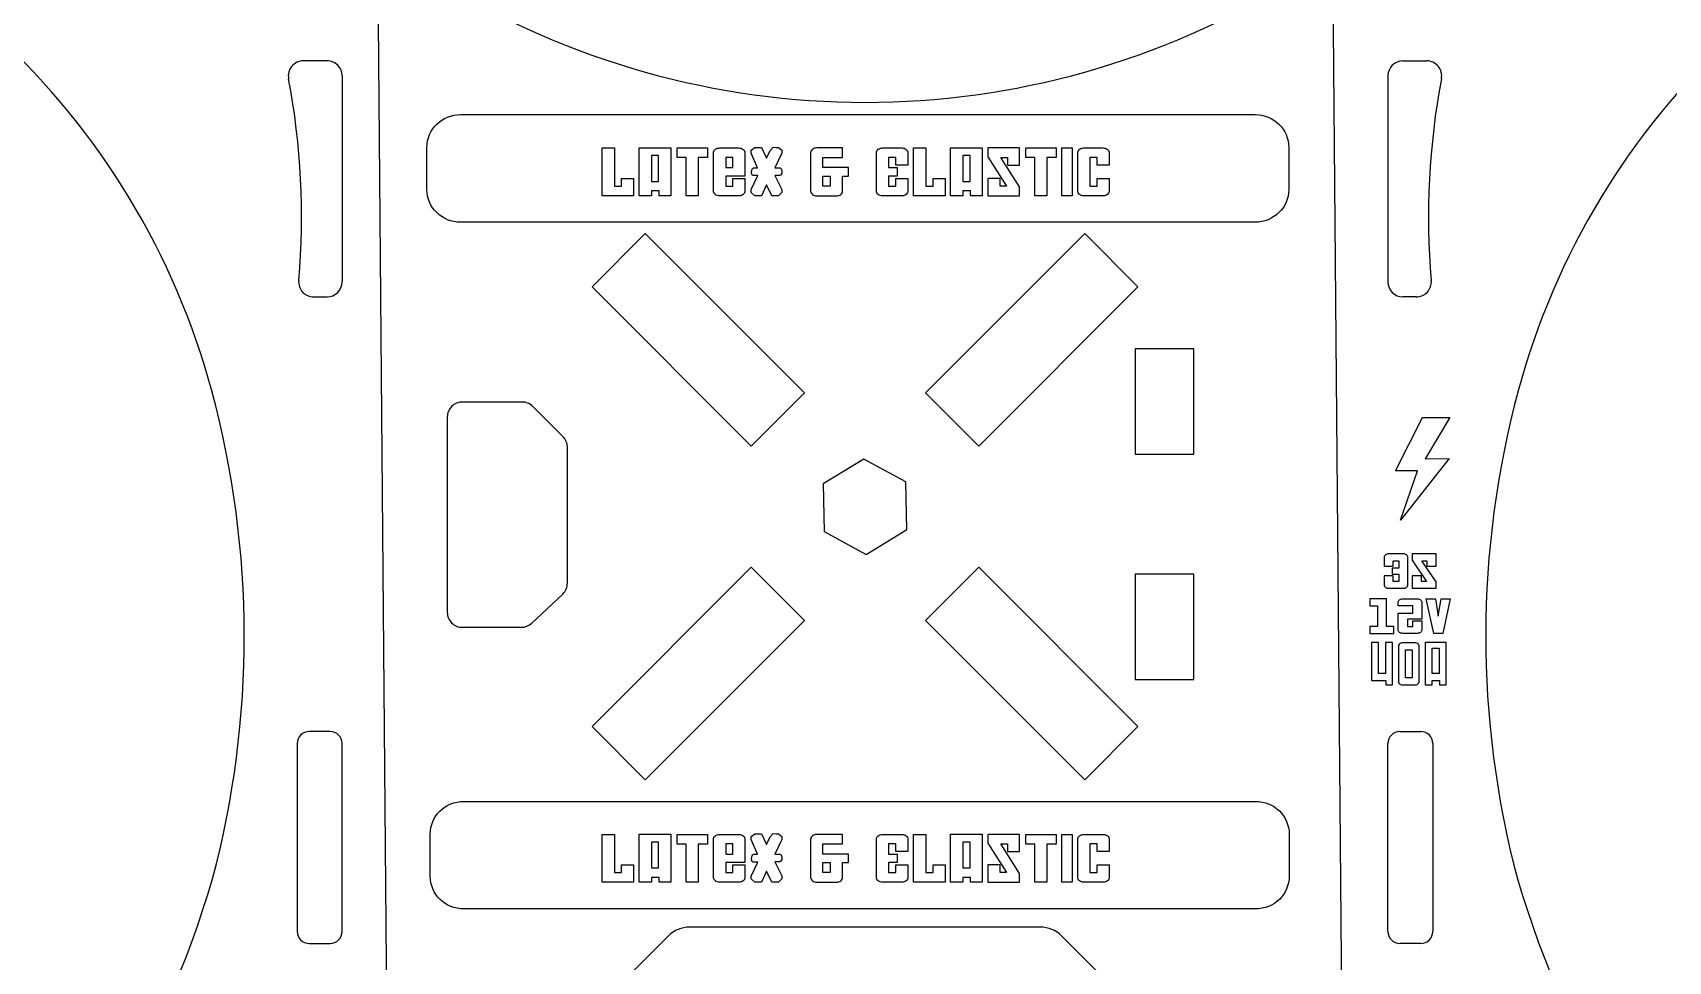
# Model space of a CAD drawing. Extents: x 699 to 13006, y 967 to 6587.
# Drawn here: x 3658.2 to 3966.7, y 4142 to 4317.1 of the extents above; entities that cross this region are included whole.
import ezdxf

# ---------------------------------------------------------------- set-up
doc = ezdxf.new("R2010")
doc.units = 0
doc.layers.add('Plantilla_LASERCUT_Illustrator_V2.0', color=7, linetype='CONTINUOUS')

msp = doc.modelspace()

# ---------------------------------------------------------------- linework, layer by layer
at = {"layer": 'Plantilla_LASERCUT_Illustrator_V2.0', "color": 3}
for points in [[(3725.36988, 4082.1804), (3723.251475, 4334.02281)], [(3903.382778, 4332.486915), (3905.498183, 4083.75855)], [(3738.88008, 4301.641305), (3888.752213, 4301.641305)], [(3732.51192, 4287.536303), (3732.511898, 4295.450483)], [(3787.737533, 4295.359958), (3791.39247, 4295.359958)], [(3794.113905, 4291.63719), (3794.879198, 4291.63719), (3793.718063, 4294.387763), (3793.718063, 4294.95732), (3794.3646, 4295.457428), (3795.63129, 4295.457428), (3796.607723, 4293.443115), (3797.293845, 4294.860068), (3797.821628, 4295.499105), (3798.38901, 4295.45748), (3798.864023, 4295.45748), (3799.49736, 4294.95738), (3799.49736, 4294.387815), (3798.138315, 4291.637243), (3799.193895, 4291.637243)], [(3810.930218, 4293.55419), (3810.930218, 4295.360115), (3806.061353, 4295.360115)], [(3818.482358, 4295.359958), (3822.137318, 4295.359958)], [(3856.443083, 4295.359958), (3860.098043, 4295.359958)], [(3895.120388, 4295.450483), (3895.12041, 4287.536303)], [(3786.589635, 4287.233378), (3786.589635, 4294.457085)], [(3792.527228, 4294.457003), (3792.527228, 4290.02553), (3792.527228, 4290.025688)], [(3804.913455, 4294.457243), (3804.913455, 4287.233535)], [(3810.93018, 4287.233535), (3810.93018, 4290.02577), (3812.06493, 4290.02577), (3812.06493, 4291.65111), (3807.22245, 4291.65111), (3807.22245, 4293.554273), (3810.93018, 4293.554273), (3810.930218, 4293.55419)], [(3817.33446, 4287.233378), (3817.33446, 4294.457085)], [(3823.272068, 4292.109458), (3821.00256, 4292.109458), (3821.00256, 4293.540308), (3819.630315, 4293.540308), (3819.630315, 4291.651028), (3821.266463, 4291.651028), (3821.266463, 4290.025688), (3819.630315, 4290.025688), (3819.630315, 4288.13643), (3821.00256, 4288.13643), (3821.00256, 4289.581163), (3823.272068, 4289.581163), (3823.272068, 4287.23346)], [(3823.272068, 4294.457003), (3823.272068, 4292.109293), (3823.272068, 4292.109458)], [(3855.295185, 4287.233378), (3855.295185, 4294.457085)], [(3861.232793, 4292.109458), (3858.963293, 4292.109458), (3858.963293, 4293.540308), (3857.59104, 4293.540308), (3857.59104, 4288.13643), (3858.963293, 4288.13643), (3858.963293, 4289.581163), (3861.232793, 4289.581163), (3861.232793, 4287.23346)], [(3861.232793, 4294.457003), (3861.232793, 4292.1093), (3861.232793, 4292.109458)], [(3792.527228, 4290.025688), (3788.885468, 4290.025688), (3788.885468, 4288.13643), (3790.257735, 4288.13643), (3790.257735, 4289.581163), (3792.527228, 4289.581163), (3792.527228, 4287.23346)], [(3798.138315, 4290.164618), (3799.49736, 4287.511298), (3799.49736, 4286.955615), (3798.864023, 4286.330505), (3797.584133, 4286.330505), (3796.607723, 4288.414253), (3795.63129, 4286.330505), (3794.3646, 4286.330505), (3793.718063, 4286.955615), (3793.718063, 4287.4974), (3794.918783, 4290.136845), (3793.968758, 4290.136845)], [(3793.770833, 4290.775853), (3793.770833, 4290.887048)], [(3799.035548, 4290.16473), (3798.138315, 4290.16473), (3798.138315, 4290.164618)], [(3791.39247, 4286.330505), (3787.737533, 4286.330505)], [(3806.061353, 4286.330663), (3809.755875, 4286.330663)], [(3822.137318, 4286.330505), (3818.482358, 4286.330505)], [(3860.098043, 4286.330505), (3856.443083, 4286.330505)], [(3888.75225, 4281.345495), (3738.880118, 4281.345495)], [(3913.090426, 4218.148215), (3913.090426, 4216.459313)], [(3916.728023, 4218.797768), (3913.959871, 4218.797768)], [(3917.587448, 4212.951668), (3917.587448, 4218.1482)], [(3913.090426, 4216.459313), (3914.829271, 4216.459313), (3914.829271, 4217.488628), (3915.868576, 4217.488628), (3915.868576, 4216.12953), (3914.619406, 4216.12953), (3914.619406, 4214.96031), (3915.868576, 4214.96031), (3915.868576, 4213.60122), (3914.829271, 4213.60122), (3914.829271, 4214.640525), (3913.090426, 4214.640525), (3913.090426, 4212.951653)], [(3913.959871, 4212.3021), (3916.728023, 4212.3021)], [(3918.523051, 4207.635195), (3918.523051, 4209.004283), (3915.744908, 4209.004283), (3915.744908, 4209.65385)], [(3916.614346, 4210.303403), (3919.382506, 4210.303403)], [(3920.241931, 4209.653835), (3920.241931, 4206.46596), (3917.483768, 4206.46596), (3917.483768, 4205.10687), (3918.523073, 4205.10687), (3918.523073, 4206.146175), (3920.241931, 4206.146175), (3920.241931, 4204.457303)], [(3915.744908, 4204.457288), (3915.744908, 4207.635165), (3918.523051, 4207.635195)], [(3919.382506, 4203.807735), (3916.614346, 4203.807735)], [(3915.783968, 4201.243568), (3915.783968, 4194.878813)], [(3918.949853, 4202.035035), (3916.575443, 4202.035035)], [(3919.741328, 4194.878813), (3919.741328, 4201.243568)], [(3916.575443, 4194.098333), (3919.081771, 4194.098333)], [(3739.491623, 4172.127975), (3888.84315, 4172.127968)], [(3733.145603, 4158.022583), (3733.145573, 4165.936965)], [(3787.737533, 4165.904288), (3791.39247, 4165.904288)], [(3794.113905, 4162.18152), (3794.879198, 4162.18152), (3793.718063, 4164.932093), (3793.718063, 4165.50165), (3794.3646, 4166.001758), (3795.63129, 4166.001758), (3796.607723, 4163.987445), (3797.293845, 4165.404398), (3797.821628, 4166.043435), (3798.38901, 4166.00181), (3798.864023, 4166.00181), (3799.49736, 4165.50171), (3799.49736, 4164.932145), (3798.138315, 4162.181573), (3799.193895, 4162.181573)], [(3810.930218, 4164.09852), (3810.930218, 4165.904445), (3806.061353, 4165.904445)], [(3818.482358, 4165.904288), (3822.137318, 4165.904288)], [(3856.443083, 4165.904288), (3860.098043, 4165.904288)], [(3895.1892, 4165.936973), (3895.18923, 4158.022583)], [(3786.589635, 4157.777708), (3786.589635, 4165.001415)], [(3792.527228, 4165.001333), (3792.527228, 4160.56986), (3792.527228, 4160.570018)], [(3804.913455, 4165.001573), (3804.913455, 4157.777865)], [(3810.93018, 4157.777865), (3810.93018, 4160.5701), (3812.06493, 4160.5701), (3812.06493, 4162.19544), (3807.22245, 4162.19544), (3807.22245, 4164.098603), (3810.93018, 4164.098603), (3810.930218, 4164.09852)], [(3817.33446, 4157.777708), (3817.33446, 4165.001415)], [(3823.272068, 4162.653788), (3821.00256, 4162.653788), (3821.00256, 4164.084638), (3819.630315, 4164.084638), (3819.630315, 4162.195358), (3821.266463, 4162.195358), (3821.266463, 4160.570018), (3819.630315, 4160.570018), (3819.630315, 4158.68076), (3821.00256, 4158.68076), (3821.00256, 4160.125493), (3823.272068, 4160.125493), (3823.272068, 4157.77779)], [(3823.272068, 4165.001333), (3823.272068, 4162.653623), (3823.272068, 4162.653788)], [(3855.295185, 4157.777708), (3855.295185, 4165.001415)], [(3861.232793, 4162.653788), (3858.963293, 4162.653788), (3858.963293, 4164.084638), (3857.59104, 4164.084638), (3857.59104, 4158.68076), (3858.963293, 4158.68076), (3858.963293, 4160.125493), (3861.232793, 4160.125493), (3861.232793, 4157.77779)], [(3861.232793, 4165.001333), (3861.232793, 4162.65363), (3861.232793, 4162.653788)], [(3792.527228, 4160.570018), (3788.885468, 4160.570018), (3788.885468, 4158.68076), (3790.257735, 4158.68076), (3790.257735, 4160.125493), (3792.527228, 4160.125493), (3792.527228, 4157.77779)], [(3798.138315, 4160.708948), (3799.49736, 4158.055628), (3799.49736, 4157.499945), (3798.864023, 4156.874835), (3797.584133, 4156.874835), (3796.607723, 4158.958583), (3795.63129, 4156.874835), (3794.3646, 4156.874835), (3793.718063, 4157.499945), (3793.718063, 4158.04173), (3794.918783, 4160.681175), (3793.968758, 4160.681175)], [(3793.770833, 4161.320183), (3793.770833, 4161.431378)], [(3799.035548, 4160.70906), (3798.138315, 4160.70906), (3798.138315, 4160.708948)], [(3791.39247, 4156.874835), (3787.737533, 4156.874835)], [(3806.061353, 4156.874993), (3809.755875, 4156.874993)], [(3822.137318, 4156.874835), (3818.482358, 4156.874835)], [(3860.098043, 4156.874835), (3856.443083, 4156.874835)], [(3888.843173, 4151.831595), (3739.49166, 4151.831588)]]:
    msp.add_lwpolyline(points, dxfattribs=at)
at = {"layer": 'Plantilla_LASERCUT_Illustrator_V2.0', "color": 5}
for points in [[(3713.698865, 4311.777402), (3709.205495, 4311.777402)], [(3916.637585, 4311.777402), (3921.130955, 4311.777402)], [(3716.53163, 4308.944652), (3716.53163, 4270.102444)], [(3913.804828, 4308.944652), (3913.804828, 4270.102444)], [(3763.673217, 4269.180042), (3773.688522, 4279.195347)], [(3803.734445, 4249.149447), (3773.688522, 4279.195347)], [(3826.602012, 4249.149447), (3856.647942, 4279.195347)], [(3836.617317, 4239.134142), (3866.663248, 4269.180042), (3856.647942, 4279.195347)], [(3793.719132, 4239.134142), (3763.673217, 4269.180042)], [(3711.156965, 4267.269717), (3713.698865, 4267.269717)], [(3919.179493, 4267.269717), (3916.637585, 4267.269717)], [(3793.719132, 4239.134142), (3803.734445, 4249.149447)], [(3836.617317, 4239.134142), (3826.602012, 4249.149447)], [(3750.515112, 4247.440377), (3739.19369, 4247.440377)], [(3758.19329, 4240.935597), (3752.518182, 4246.610689)], [(3736.360925, 4244.607627), (3736.360925, 4207.781779)], [(3759.022985, 4213.287866), (3759.022985, 4238.932527)], [(3793.719132, 4216.266566), (3763.673217, 4186.220599)], [(3803.734445, 4206.251261), (3793.719132, 4216.266566)], [(3826.602012, 4206.251261), (3836.617317, 4216.266566)], [(3836.617317, 4216.266566), (3866.663248, 4186.220599)], [(3752.294322, 4205.720749), (3758.133612, 4211.226836)], [(3803.734445, 4206.251261), (3773.688522, 4176.205294)], [(3826.602012, 4206.251261), (3856.647942, 4176.205294), (3866.663248, 4186.220599)], [(3739.19369, 4204.949029), (3750.350937, 4204.949029)], [(3714.265415, 4185.298204), (3710.299557, 4185.298204)], [(3773.688522, 4176.205294), (3763.673217, 4186.220599)], [(3916.071035, 4185.298204), (3920.036893, 4185.298204)], [(3708.033357, 4183.032034), (3708.033357, 4147.609654)], [(3716.53163, 4147.609654), (3716.53163, 4183.032034)], [(3913.804828, 4147.609654), (3913.804828, 4183.032034)], [(3922.3031, 4183.032034), (3922.3031, 4147.609654)], [(3848.24573, 4148.409041), (3782.090735, 4148.409041)], [(3710.299557, 4145.343401), (3714.265415, 4145.343401)], [(3741.534252, 4110.199316), (3778.084617, 4146.749666)], [(3888.802205, 4110.199316), (3852.251847, 4146.749666)], [(3920.036893, 4145.343401), (3916.071035, 4145.343401)]]:
    msp.add_lwpolyline(points, dxfattribs=at)
at = {"layer": 'Plantilla_LASERCUT_Illustrator_V2.0', "color": 3}
for points in [[(3738.880088, 4301.641305)], [(3767.882085, 4288.13643), (3769.254338, 4288.13643), (3769.254338, 4289.581163), (3771.523838, 4289.581163), (3771.523838, 4286.330505), (3765.586193, 4286.330505), (3765.586193, 4295.360115), (3767.882085, 4295.360115)], [(3772.569533, 4295.38791), (3778.533563, 4295.38791), (3778.533563, 4286.330505), (3776.343233, 4286.330505), (3776.343233, 4287.247358), (3774.865425, 4287.247358), (3774.865425, 4286.330505), (3772.569533, 4286.330505)], [(3783.682823, 4293.52641), (3783.682823, 4286.330505), (3781.4529, 4286.330505), (3781.4529, 4293.52641), (3779.711198, 4293.52641), (3779.711198, 4295.360115), (3785.45091, 4295.360115), (3785.45091, 4293.52641)], [(3826.64004, 4288.13643), (3828.012285, 4288.13643), (3828.012285, 4289.581163), (3830.281793, 4289.581163), (3830.281793, 4286.330505), (3824.344148, 4286.330505), (3824.344148, 4295.360115), (3826.64004, 4295.360115)], [(3831.327465, 4295.38791), (3837.291518, 4295.38791), (3837.291518, 4286.330505), (3835.10118, 4286.330505), (3835.10118, 4287.247358), (3833.623358, 4287.247358), (3833.623358, 4286.330505), (3831.327465, 4286.330505)], [(3838.363575, 4295.360115), (3838.363575, 4293.69312), (3841.886588, 4288.13643), (3840.659468, 4288.13643), (3840.659468, 4289.581163), (3838.363575, 4289.581163), (3838.363575, 4286.330505), (3844.30122, 4286.330505), (3844.30122, 4287.9975), (3840.791423, 4293.540308), (3842.031735, 4293.540308), (3842.031735, 4292.109458), (3844.30122, 4292.109458), (3844.30122, 4295.360115)], [(3849.45048, 4293.52641), (3849.45048, 4286.330505), (3847.22058, 4286.330505), (3847.22058, 4293.52641), (3845.478855, 4293.52641), (3845.478855, 4295.360115), (3851.21859, 4295.360115), (3851.21859, 4293.52641)], [(3854.270505, 4295.360115), (3854.270505, 4286.330505), (3852.291285, 4286.330505), (3852.291285, 4295.360115)], [(3774.865425, 4289.039385), (3776.22447, 4289.039385), (3776.22447, 4293.915383), (3774.865425, 4293.915383)], [(3788.885468, 4291.651028), (3790.257735, 4291.651028), (3790.257735, 4293.540308), (3788.885468, 4293.540308)], [(3833.623358, 4289.039385), (3834.982425, 4289.039385), (3834.982425, 4293.915383), (3833.623358, 4293.915383)], [(3807.222488, 4290.025688), (3808.60794, 4290.025688), (3808.60794, 4288.13643), (3807.222488, 4288.13643)], [(3920.337196, 4244.540243), (3925.495636, 4244.540243), (3920.831836, 4236.696585), (3925.354306, 4236.767235), (3916.168043, 4225.143083), (3919.418566, 4234.470668), (3915.249413, 4234.470668)], [(3918.399391, 4218.797753), (3918.399391, 4217.598555), (3921.067613, 4213.60122), (3920.138236, 4213.60122), (3920.138236, 4214.640525), (3918.399391, 4214.640525), (3918.399391, 4212.302085), (3922.896391, 4212.302085), (3922.896391, 4213.501283), (3920.238166, 4217.488628), (3921.177541, 4217.488628), (3921.177541, 4216.459313), (3922.896391, 4216.459313), (3922.896391, 4218.797753)], [(3910.435951, 4208.994293), (3911.825026, 4208.994293), (3911.825026, 4205.106885), (3910.435951, 4205.106885), (3910.435951, 4203.80775), (3914.932951, 4203.80775), (3914.932951, 4205.106885), (3913.553873, 4205.106885), (3913.553873, 4210.303418), (3910.435951, 4210.303418)], [(3921.023888, 4210.303418), (3922.772723, 4210.303418), (3923.302373, 4207.065578), (3923.852003, 4210.303418), (3925.590848, 4210.303418), (3924.151808, 4203.80775), (3922.472926, 4203.80775)], [(3913.333291, 4201.045695), (3913.333291, 4196.252895), (3912.014168, 4196.252895), (3912.014168, 4202.057025), (3910.695046, 4202.057025), (3910.695046, 4194.933773), (3913.421228, 4194.933773), (3913.421228, 4194.098333), (3914.674396, 4194.098333), (3914.674396, 4202.057025), (3913.333291, 4202.057025)], [(3917.103091, 4195.40646), (3917.103091, 4200.704925), (3918.422206, 4200.704925), (3918.422206, 4195.40646)], [(3918.949853, 4202.035035)], [(3920.828918, 4202.057025), (3920.828918, 4194.098333), (3922.148033, 4194.098333), (3922.148033, 4194.933773), (3923.555101, 4194.933773), (3923.555101, 4194.098333), (3924.808261, 4194.098333), (3924.808261, 4202.057025)], [(3923.467156, 4201.045695), (3923.467156, 4196.252895), (3922.148033, 4196.252895), (3922.148033, 4201.045695)], [(3739.491623, 4172.127975)], [(3767.882085, 4158.68076), (3769.254338, 4158.68076), (3769.254338, 4160.125493), (3771.523838, 4160.125493), (3771.523838, 4156.874835), (3765.586193, 4156.874835), (3765.586193, 4165.904445), (3767.882085, 4165.904445)], [(3772.569533, 4165.93224), (3778.533563, 4165.93224), (3778.533563, 4156.874835), (3776.343233, 4156.874835), (3776.343233, 4157.791688), (3774.865425, 4157.791688), (3774.865425, 4156.874835), (3772.569533, 4156.874835)], [(3783.682823, 4164.07074), (3783.682823, 4156.874835), (3781.4529, 4156.874835), (3781.4529, 4164.07074), (3779.711198, 4164.07074), (3779.711198, 4165.904445), (3785.45091, 4165.904445), (3785.45091, 4164.07074)], [(3826.64004, 4158.68076), (3828.012285, 4158.68076), (3828.012285, 4160.125493), (3830.281793, 4160.125493), (3830.281793, 4156.874835), (3824.344148, 4156.874835), (3824.344148, 4165.904445), (3826.64004, 4165.904445)], [(3831.327465, 4165.93224), (3837.291518, 4165.93224), (3837.291518, 4156.874835), (3835.10118, 4156.874835), (3835.10118, 4157.791688), (3833.623358, 4157.791688), (3833.623358, 4156.874835), (3831.327465, 4156.874835)], [(3838.363575, 4165.904445), (3838.363575, 4164.23745), (3841.886588, 4158.68076), (3840.659468, 4158.68076), (3840.659468, 4160.125493), (3838.363575, 4160.125493), (3838.363575, 4156.874835), (3844.30122, 4156.874835), (3844.30122, 4158.54183), (3840.791423, 4164.084638), (3842.031735, 4164.084638), (3842.031735, 4162.653788), (3844.30122, 4162.653788), (3844.30122, 4165.904445)], [(3849.45048, 4164.07074), (3849.45048, 4156.874835), (3847.22058, 4156.874835), (3847.22058, 4164.07074), (3845.478855, 4164.07074), (3845.478855, 4165.904445), (3851.21859, 4165.904445), (3851.21859, 4164.07074)], [(3854.270505, 4165.904445), (3854.270505, 4156.874835), (3852.291285, 4156.874835), (3852.291285, 4165.904445)], [(3774.865425, 4159.583715), (3776.22447, 4159.583715), (3776.22447, 4164.459713), (3774.865425, 4164.459713)], [(3788.885468, 4162.195358), (3790.257735, 4162.195358), (3790.257735, 4164.084638), (3788.885468, 4164.084638)], [(3833.623358, 4159.583715), (3834.982425, 4159.583715), (3834.982425, 4164.459713), (3833.623358, 4164.459713)], [(3807.222488, 4160.570018), (3808.60794, 4160.570018), (3808.60794, 4158.68076), (3807.222488, 4158.68076)]]:
    msp.add_lwpolyline(points, close=True, dxfattribs=at)
at = {"layer": 'Plantilla_LASERCUT_Illustrator_V2.0', "color": 5}
for points in [[(3866.15786, 4237.615009), (3877.205608, 4237.615009), (3877.205608, 4257.444267), (3866.15786, 4257.444267)], [(3823.065087, 4223.392969), (3822.846957, 4232.385536), (3814.950102, 4236.692899), (3807.27137, 4232.007709), (3807.489507, 4223.015141), (3815.386362, 4218.707771)], [(3866.15786, 4195.123654), (3877.205608, 4195.123654), (3877.205608, 4214.952919), (3866.15786, 4214.952919)]]:
    msp.add_lwpolyline(points, close=True, dxfattribs=at)
for points in [[(3734.655522, 4326.811504), (3784.006686, 4296.342511), (3846.329771, 4296.342511), (3895.680935, 4326.811504)], [(3691.932612, 4249.519069), (3684.977423, 4275.276465), (3670.888675, 4298.545668), (3651.28877, 4316.647099)], [(3979.04768, 4316.647099), (3959.447777, 4298.545667), (3945.359033, 4275.276464), (3938.403845, 4249.519069)], [(3707.024194, 4310.751973), (3706.486028, 4310.102449), (3706.265314, 4309.246882), (3706.42211, 4308.418077)], [(3709.205495, 4311.777402), (3708.361988, 4311.777401), (3707.56236, 4311.401496), (3707.024194, 4310.751973)], [(3715.701929, 4310.947712), (3715.170683, 4311.478955), (3714.450159, 4311.777404), (3713.698865, 4311.777402)], [(3716.53163, 4308.944652), (3716.531628, 4309.695946), (3716.233176, 4310.416468), (3715.701929, 4310.947712)], [(3916.637585, 4311.777402), (3915.073099, 4311.777402), (3913.804831, 4310.509138), (3913.804828, 4308.944652)], [(3923.312256, 4310.751973), (3922.77409, 4311.401496), (3921.974462, 4311.777401), (3921.130955, 4311.777402)], [(3923.91434, 4308.418077), (3924.071136, 4309.246882), (3923.850422, 4310.102449), (3923.312256, 4310.751973)], [(3708.33482, 4270.347394), (3709.438674, 4283.065425), (3708.795121, 4295.874727), (3706.42211, 4308.418077)], [(3923.91434, 4308.418077), (3921.541331, 4295.874726), (3920.897781, 4283.065425), (3922.001638, 4270.347394)], [(3708.33482, 4270.347394), (3708.266181, 4269.556492), (3708.53257, 4268.773082), (3709.069108, 4268.187963)], [(3709.069108, 4268.187963), (3709.605646, 4267.602844), (3710.36309, 4267.269718), (3711.156965, 4267.269717)], [(3713.698865, 4267.269717), (3715.263345, 4267.269712), (3716.531613, 4268.537964), (3716.53163, 4270.102444)], [(3913.804828, 4270.102444), (3913.804844, 4268.537967), (3915.073108, 4267.269716), (3916.637585, 4267.269717)], [(3919.179493, 4267.269717), (3919.973367, 4267.269718), (3920.730811, 4267.602844), (3921.267349, 4268.187963)], [(3921.267349, 4268.187963), (3921.803887, 4268.773082), (3922.070276, 4269.556492), (3922.001638, 4270.347394)], [(3692.077467, 4157.523041), (3700.115691, 4187.668119), (3700.065727, 4219.399454), (3691.932612, 4249.519069)], [(3938.403845, 4249.519069), (3930.27073, 4219.399454), (3930.220767, 4187.668119), (3938.25899, 4157.523041)], [(3737.190625, 4246.610686), (3736.659379, 4246.079443), (3736.360927, 4245.358921), (3736.360925, 4244.607627)], [(3739.19369, 4247.440377), (3738.442396, 4247.440379), (3737.721872, 4247.14193), (3737.190625, 4246.610686)], [(3752.518182, 4246.610689), (3751.986934, 4247.141933), (3751.266408, 4247.440381), (3750.515112, 4247.440377)], [(3759.022985, 4238.932527), (3759.022987, 4239.683823), (3758.724537, 4240.404349), (3758.19329, 4240.935597)], [(3758.133612, 4211.226836), (3758.701235, 4211.762064), (3759.02299, 4212.507697), (3759.022985, 4213.287866)], [(3736.360925, 4207.781779), (3736.360927, 4207.030485), (3736.659379, 4206.309963), (3737.190625, 4205.778719)], [(3737.190625, 4205.778719), (3737.721872, 4205.247475), (3738.442396, 4204.949027), (3739.19369, 4204.949029)], [(3750.350937, 4204.949029), (3751.073443, 4204.949022), (3751.768647, 4205.225088), (3752.294322, 4205.720749)], [(3710.299557, 4185.298204), (3709.047983, 4185.298201), (3708.033377, 4184.283609), (3708.033357, 4183.032034)], [(3716.53163, 4183.032034), (3716.53161, 4184.283614), (3715.516995, 4185.298209), (3714.265415, 4185.298204)], [(3916.071035, 4185.298204), (3914.819458, 4185.298205), (3913.804847, 4184.283611), (3913.804828, 4183.032034)], [(3922.3031, 4183.032034), (3922.30308, 4184.283611), (3921.28847, 4185.298205), (3920.036893, 4185.298204)], [(3641.703755, 4072.801129), (3665.29984, 4096.397215), (3682.616936, 4125.522278), (3692.077467, 4157.523041)], [(3938.25899, 4157.523041), (3947.719521, 4125.522278), (3965.036618, 4096.397215), (3988.632703, 4072.801129)], [(3708.033357, 4147.609654), (3708.033345, 4147.008612), (3708.272099, 4146.432182), (3708.697095, 4146.007176)], [(3715.867887, 4146.007171), (3716.292886, 4146.432177), (3716.531642, 4147.008609), (3716.53163, 4147.609654)], [(3782.090735, 4148.409041), (3780.588151, 4148.409044), (3779.147108, 4147.812149), (3778.084617, 4146.749666)], [(3852.251847, 4146.749666), (3851.189356, 4147.812149), (3849.748313, 4148.409044), (3848.24573, 4148.409041)], [(3913.804828, 4147.609654), (3913.804815, 4147.00861), (3914.04357, 4146.43218), (3914.468568, 4146.007174)], [(3921.63936, 4146.007174), (3922.064357, 4146.43218), (3922.303112, 4147.00861), (3922.3031, 4147.609654)], [(3708.697095, 4146.007176), (3709.122091, 4145.58217), (3709.698515, 4145.343403), (3710.299557, 4145.343401)], [(3714.265415, 4145.343401), (3714.86646, 4145.343399), (3715.442887, 4145.582165), (3715.867887, 4146.007171)], [(3914.468568, 4146.007174), (3914.893566, 4145.582167), (3915.469992, 4145.343401), (3916.071035, 4145.343401)], [(3920.036893, 4145.343401), (3920.637936, 4145.343401), (3921.214362, 4145.582167), (3921.63936, 4146.007174)]]:
    msp.add_open_spline(points, degree=3, dxfattribs=at)
at = {"layer": 'Plantilla_LASERCUT_Illustrator_V2.0', "color": 3}
for points in [[(3732.511898, 4295.450483), (3732.511928, 4298.880195), (3735.352118, 4301.641298), (3738.880088, 4301.641305)], [(3888.752213, 4301.641305), (3892.280168, 4301.641335), (3895.120388, 4298.880195), (3895.120388, 4295.450483)], [(3786.932655, 4295.096093), (3787.038265, 4295.179423), (3787.157015, 4295.244253), (3787.288905, 4295.290583)], [(3787.288905, 4295.290583), (3787.42965, 4295.336833), (3787.579193, 4295.359958), (3787.737533, 4295.359958)], [(3791.39247, 4295.359958), (3791.709145, 4295.359958), (3791.97744, 4295.26735), (3792.197355, 4295.082135)], [(3805.612725, 4295.29074), (3805.480785, 4295.24449), (3805.362033, 4295.179663), (3805.256468, 4295.096258)], [(3806.061353, 4295.360115), (3805.903008, 4295.360115), (3805.753465, 4295.33699), (3805.612725, 4295.29074)], [(3817.677495, 4295.096093), (3817.783105, 4295.179423), (3817.901858, 4295.244253), (3818.033753, 4295.290583)], [(3818.033753, 4295.290583), (3818.174493, 4295.336833), (3818.324028, 4295.359958), (3818.482358, 4295.359958)], [(3822.137318, 4295.359958), (3822.453993, 4295.359958), (3822.722285, 4295.26735), (3822.942195, 4295.082135)], [(3855.63822, 4295.096093), (3855.74383, 4295.179423), (3855.862583, 4295.244253), (3855.994478, 4295.290583)], [(3855.994478, 4295.290583), (3856.135218, 4295.336833), (3856.284753, 4295.359958), (3856.443083, 4295.359958)], [(3860.098043, 4295.359958), (3860.414718, 4295.359958), (3860.683013, 4295.26735), (3860.902928, 4295.082135)], [(3786.589635, 4294.457085), (3786.589635, 4294.577475), (3786.620408, 4294.693238), (3786.681953, 4294.804373)], [(3786.681953, 4294.804373), (3786.743498, 4294.915563), (3786.827065, 4295.012803), (3786.932655, 4295.096093)], [(3792.197355, 4295.082135), (3792.41727, 4294.90616), (3792.527228, 4294.697783), (3792.527228, 4294.457003)], [(3805.005773, 4294.804538), (3804.944228, 4294.693348), (3804.913455, 4294.577583), (3804.913455, 4294.457243)], [(3805.256468, 4295.096258), (3805.150858, 4295.012928), (3805.067293, 4294.915688), (3805.005773, 4294.804538)], [(3817.33446, 4294.457085), (3817.33446, 4294.577475), (3817.365233, 4294.693238), (3817.426778, 4294.804373)], [(3817.426778, 4294.804373), (3817.488323, 4294.915563), (3817.571895, 4295.012803), (3817.677495, 4295.096093)], [(3822.942195, 4295.082135), (3823.16211, 4294.90616), (3823.272068, 4294.697783), (3823.272068, 4294.457003)], [(3855.295185, 4294.457085), (3855.295185, 4294.577475), (3855.325958, 4294.69324), (3855.387503, 4294.80438)], [(3855.387503, 4294.80438), (3855.449048, 4294.915565), (3855.53262, 4295.012803), (3855.63822, 4295.096093)], [(3860.902928, 4295.082135), (3861.122838, 4294.90616), (3861.232793, 4294.697783), (3861.232793, 4294.457003)], [(3793.770833, 4290.887048), (3793.779333, 4291.229713), (3793.89369, 4291.47976), (3794.113905, 4291.63719)], [(3793.968758, 4290.136845), (3793.836808, 4290.30354), (3793.770833, 4290.516543), (3793.770833, 4290.775853)], [(3799.49736, 4290.85932), (3799.49736, 4290.479615), (3799.343423, 4290.248085), (3799.035548, 4290.16473)], [(3799.193895, 4291.637243), (3799.396205, 4291.479813), (3799.49736, 4291.220505), (3799.49736, 4290.85932)], [(3738.880118, 4281.345495), (3735.35214, 4281.345458), (3732.51192, 4284.10659), (3732.51192, 4287.536303)], [(3786.681953, 4286.886083), (3786.620408, 4286.997273), (3786.589635, 4287.113038), (3786.589635, 4287.233378)], [(3786.932655, 4286.594363), (3786.82704, 4286.677693), (3786.743473, 4286.774933), (3786.681953, 4286.886083)], [(3787.288905, 4286.39988), (3787.156955, 4286.44613), (3787.038205, 4286.510958), (3786.932655, 4286.594363)], [(3787.737533, 4286.330505), (3787.579193, 4286.330505), (3787.42965, 4286.35363), (3787.288905, 4286.39988)], [(3792.197355, 4286.594445), (3791.97744, 4286.418485), (3791.709145, 4286.330505), (3791.39247, 4286.330505)], [(3792.527228, 4287.23346), (3792.527228, 4286.992675), (3792.41727, 4286.77967), (3792.197355, 4286.594445)], [(3804.913455, 4287.233535), (3804.913455, 4287.113145), (3804.944228, 4286.99738), (3805.005773, 4286.88624)], [(3805.005773, 4286.88624), (3805.067318, 4286.775055), (3805.150883, 4286.677818), (3805.256468, 4286.594528)], [(3805.256468, 4286.594528), (3805.362083, 4286.511198), (3805.480835, 4286.446368), (3805.612725, 4286.400038)], [(3805.612725, 4286.400038), (3805.753465, 4286.353788), (3805.903008, 4286.330663), (3806.061353, 4286.330663)], [(3809.755875, 4286.330663), (3809.91422, 4286.330663), (3810.063763, 4286.353788), (3810.204503, 4286.400038)], [(3810.204503, 4286.400038), (3810.354048, 4286.446288), (3810.4816, 4286.511118), (3810.58716, 4286.594528)], [(3810.58716, 4286.594528), (3810.69277, 4286.677853), (3810.776338, 4286.77509), (3810.837863, 4286.88624)], [(3810.837863, 4286.88624), (3810.899408, 4286.99743), (3810.93018, 4287.113195), (3810.93018, 4287.233535)], [(3817.426778, 4286.886083), (3817.365233, 4286.997273), (3817.33446, 4287.113038), (3817.33446, 4287.233378)], [(3817.677495, 4286.594363), (3817.571885, 4286.677693), (3817.488313, 4286.774933), (3817.426778, 4286.886083)], [(3818.033753, 4286.39988), (3817.901798, 4286.44613), (3817.783045, 4286.510958), (3817.677495, 4286.594363)], [(3818.482358, 4286.330505), (3818.324028, 4286.330505), (3818.174493, 4286.35363), (3818.033753, 4286.39988)], [(3822.942195, 4286.594445), (3822.722285, 4286.418485), (3822.453993, 4286.330505), (3822.137318, 4286.330505)], [(3823.272068, 4287.23346), (3823.272068, 4286.992675), (3823.16211, 4286.77967), (3822.942195, 4286.594445)], [(3855.387503, 4286.886083), (3855.325958, 4286.997273), (3855.295185, 4287.113038), (3855.295185, 4287.233378)], [(3855.63822, 4286.594363), (3855.53261, 4286.677693), (3855.449038, 4286.774933), (3855.387503, 4286.886083)], [(3855.994478, 4286.39988), (3855.862523, 4286.44613), (3855.74377, 4286.510958), (3855.63822, 4286.594363)], [(3856.443083, 4286.330505), (3856.284753, 4286.330505), (3856.135218, 4286.35363), (3855.994478, 4286.39988)], [(3860.902928, 4286.594445), (3860.683013, 4286.418485), (3860.414718, 4286.330505), (3860.098043, 4286.330505)], [(3861.232793, 4287.23346), (3861.232793, 4286.992675), (3861.122838, 4286.77967), (3860.902928, 4286.594445)], [(3895.12041, 4287.536303), (3895.12038, 4284.10659), (3892.280198, 4281.345488), (3888.75225, 4281.345495)], [(3913.160401, 4218.398048), (3913.113751, 4218.318103), (3913.090426, 4218.234825), (3913.090426, 4218.148215)], [(3913.350278, 4218.607913), (3913.270328, 4218.547953), (3913.207036, 4218.477998), (3913.160401, 4218.398048)], [(3913.620098, 4218.747818), (3913.520163, 4218.714518), (3913.430223, 4218.667883), (3913.350278, 4218.607913)], [(3913.959871, 4218.797768), (3913.839951, 4218.797768), (3913.726693, 4218.781118), (3913.620098, 4218.747818)], [(3917.337616, 4218.5979), (3917.171061, 4218.731145), (3916.967863, 4218.797768), (3916.728023, 4218.797768)], [(3917.587448, 4218.1482), (3917.587448, 4218.32142), (3917.504171, 4218.47132), (3917.337616, 4218.5979)], [(3913.090426, 4212.951653), (3913.090426, 4212.865043), (3913.113751, 4212.781765), (3913.160401, 4212.70182)], [(3913.160401, 4212.70182), (3913.207051, 4212.62187), (3913.270343, 4212.551915), (3913.350278, 4212.491955)], [(3913.350278, 4212.491955), (3913.430223, 4212.431995), (3913.520163, 4212.38536), (3913.620098, 4212.35205)], [(3913.620098, 4212.35205), (3913.726693, 4212.31875), (3913.839951, 4212.3021), (3913.959871, 4212.3021)], [(3916.728023, 4212.3021), (3916.967863, 4212.3021), (3917.171061, 4212.36539), (3917.337616, 4212.49197)], [(3917.337616, 4212.49197), (3917.504171, 4212.625215), (3917.587448, 4212.778448), (3917.587448, 4212.951668)], [(3915.744908, 4209.65385), (3915.744908, 4209.74046), (3915.768233, 4209.823738), (3915.814883, 4209.903683)], [(3915.814883, 4209.903683), (3915.861533, 4209.983633), (3915.924823, 4210.053588), (3916.004753, 4210.113548)], [(3916.004753, 4210.113548), (3916.084703, 4210.173508), (3916.174643, 4210.220143), (3916.274573, 4210.253453)], [(3916.274573, 4210.253453), (3916.381168, 4210.286753), (3916.494426, 4210.303403), (3916.614346, 4210.303403)], [(3919.382506, 4210.303403), (3919.622346, 4210.303403), (3919.825543, 4210.23678), (3919.992098, 4210.103535)], [(3919.992098, 4210.103535), (3920.158653, 4209.976955), (3920.241931, 4209.827055), (3920.241931, 4209.653835)], [(3915.814883, 4204.207455), (3915.768233, 4204.2874), (3915.744908, 4204.370678), (3915.744908, 4204.457288)], [(3916.004753, 4203.99759), (3915.924808, 4204.05755), (3915.861518, 4204.127505), (3915.814883, 4204.207455)], [(3916.274573, 4203.857685), (3916.174643, 4203.890985), (3916.084703, 4203.93762), (3916.004753, 4203.99759)], [(3916.614346, 4203.807735), (3916.494426, 4203.807735), (3916.381168, 4203.824385), (3916.274573, 4203.857685)], [(3919.992098, 4203.997605), (3919.825543, 4203.871025), (3919.622346, 4203.807735), (3919.382506, 4203.807735)], [(3920.241931, 4204.457303), (3920.241931, 4204.284083), (3920.158653, 4204.13085), (3919.992098, 4203.997605)], [(3916.014811, 4201.804193), (3915.860916, 4201.650298), (3915.783968, 4201.463423), (3915.783968, 4201.243568)], [(3916.575443, 4202.035035), (3916.355588, 4202.035035), (3916.168711, 4201.958088), (3916.014811, 4201.804193)], [(3919.510486, 4201.804193), (3919.356586, 4201.958088), (3919.169708, 4202.035035), (3918.949853, 4202.035035)], [(3919.741328, 4201.243568), (3919.741328, 4201.463423), (3919.664381, 4201.650298), (3919.510486, 4201.804193)], [(3915.783968, 4194.878813), (3915.783968, 4194.658958), (3915.846261, 4194.475745), (3915.970846, 4194.329175)], [(3915.970846, 4194.329175), (3916.095426, 4194.189935), (3916.296958, 4194.112988), (3916.575443, 4194.098333)], [(3919.081771, 4194.098333), (3919.272311, 4194.127633), (3919.429871, 4194.215573), (3919.554451, 4194.362153)], [(3919.554451, 4194.362153), (3919.679036, 4194.516053), (3919.741328, 4194.688273), (3919.741328, 4194.878813)], [(3733.145573, 4165.936965), (3733.145603, 4169.366775), (3735.975915, 4172.127968), (3739.491623, 4172.127975)], [(3888.84315, 4172.127968), (3892.358865, 4172.128013), (3895.1892, 4169.366783), (3895.1892, 4165.936973)], [(3786.681953, 4165.348703), (3786.743498, 4165.459893), (3786.827065, 4165.557133), (3786.932655, 4165.640423)], [(3786.932655, 4165.640423), (3787.038265, 4165.723753), (3787.157015, 4165.788583), (3787.288905, 4165.834913)], [(3787.288905, 4165.834913), (3787.42965, 4165.881163), (3787.579193, 4165.904288), (3787.737533, 4165.904288)], [(3791.39247, 4165.904288), (3791.709145, 4165.904288), (3791.97744, 4165.81168), (3792.197355, 4165.626465)], [(3792.197355, 4165.626465), (3792.41727, 4165.45049), (3792.527228, 4165.242113), (3792.527228, 4165.001333)], [(3805.256468, 4165.640588), (3805.150858, 4165.557258), (3805.067293, 4165.460018), (3805.005773, 4165.348868)], [(3805.612725, 4165.83507), (3805.480785, 4165.78882), (3805.362033, 4165.723993), (3805.256468, 4165.640588)], [(3806.061353, 4165.904445), (3805.903008, 4165.904445), (3805.753465, 4165.88132), (3805.612725, 4165.83507)], [(3817.426778, 4165.348703), (3817.488323, 4165.459893), (3817.571895, 4165.557133), (3817.677495, 4165.640423)], [(3817.677495, 4165.640423), (3817.783105, 4165.723753), (3817.901858, 4165.788583), (3818.033753, 4165.834913)], [(3818.033753, 4165.834913), (3818.174493, 4165.881163), (3818.324028, 4165.904288), (3818.482358, 4165.904288)], [(3822.137318, 4165.904288), (3822.453993, 4165.904288), (3822.722285, 4165.81168), (3822.942195, 4165.626465)], [(3822.942195, 4165.626465), (3823.16211, 4165.45049), (3823.272068, 4165.242113), (3823.272068, 4165.001333)], [(3855.387503, 4165.34871), (3855.449048, 4165.459895), (3855.53262, 4165.557133), (3855.63822, 4165.640423)], [(3855.63822, 4165.640423), (3855.74383, 4165.723753), (3855.862583, 4165.788583), (3855.994478, 4165.834913)], [(3855.994478, 4165.834913), (3856.135218, 4165.881163), (3856.284753, 4165.904288), (3856.443083, 4165.904288)], [(3860.098043, 4165.904288), (3860.414718, 4165.904288), (3860.683013, 4165.81168), (3860.902928, 4165.626465)], [(3860.902928, 4165.626465), (3861.122838, 4165.45049), (3861.232793, 4165.242113), (3861.232793, 4165.001333)], [(3786.589635, 4165.001415), (3786.589635, 4165.121805), (3786.620408, 4165.237568), (3786.681953, 4165.348703)], [(3805.005773, 4165.348868), (3804.944228, 4165.237678), (3804.913455, 4165.121913), (3804.913455, 4165.001573)], [(3817.33446, 4165.001415), (3817.33446, 4165.121805), (3817.365233, 4165.237568), (3817.426778, 4165.348703)], [(3855.295185, 4165.001415), (3855.295185, 4165.121805), (3855.325958, 4165.23757), (3855.387503, 4165.34871)], [(3793.770833, 4161.431378), (3793.779333, 4161.774043), (3793.89369, 4162.02409), (3794.113905, 4162.18152)], [(3793.968758, 4160.681175), (3793.836808, 4160.84787), (3793.770833, 4161.060873), (3793.770833, 4161.320183)], [(3799.49736, 4161.40365), (3799.49736, 4161.023945), (3799.343423, 4160.792415), (3799.035548, 4160.70906)], [(3799.193895, 4162.181573), (3799.396205, 4162.024143), (3799.49736, 4161.764835), (3799.49736, 4161.40365)], [(3739.49166, 4151.831588), (3735.975945, 4151.831543), (3733.145603, 4154.592773), (3733.145603, 4158.022583)], [(3786.681953, 4157.430413), (3786.620408, 4157.541603), (3786.589635, 4157.657368), (3786.589635, 4157.777708)], [(3786.932655, 4157.138693), (3786.82704, 4157.222023), (3786.743473, 4157.319263), (3786.681953, 4157.430413)], [(3787.288905, 4156.94421), (3787.156955, 4156.99046), (3787.038205, 4157.055288), (3786.932655, 4157.138693)], [(3787.737533, 4156.874835), (3787.579193, 4156.874835), (3787.42965, 4156.89796), (3787.288905, 4156.94421)], [(3792.197355, 4157.138775), (3791.97744, 4156.962815), (3791.709145, 4156.874835), (3791.39247, 4156.874835)], [(3792.527228, 4157.77779), (3792.527228, 4157.537005), (3792.41727, 4157.324), (3792.197355, 4157.138775)], [(3804.913455, 4157.777865), (3804.913455, 4157.657475), (3804.944228, 4157.54171), (3805.005773, 4157.43057)], [(3805.005773, 4157.43057), (3805.067318, 4157.319385), (3805.150883, 4157.222148), (3805.256468, 4157.138858)], [(3805.256468, 4157.138858), (3805.362083, 4157.055528), (3805.480835, 4156.990698), (3805.612725, 4156.944368)], [(3805.612725, 4156.944368), (3805.753465, 4156.898118), (3805.903008, 4156.874993), (3806.061353, 4156.874993)], [(3809.755875, 4156.874993), (3809.91422, 4156.874993), (3810.063763, 4156.898118), (3810.204503, 4156.944368)], [(3810.204503, 4156.944368), (3810.354048, 4156.990618), (3810.4816, 4157.055448), (3810.58716, 4157.138858)], [(3810.58716, 4157.138858), (3810.69277, 4157.222183), (3810.776338, 4157.31942), (3810.837863, 4157.43057)], [(3810.837863, 4157.43057), (3810.899408, 4157.54176), (3810.93018, 4157.657525), (3810.93018, 4157.777865)], [(3817.426778, 4157.430413), (3817.365233, 4157.541603), (3817.33446, 4157.657368), (3817.33446, 4157.777708)], [(3817.677495, 4157.138693), (3817.571885, 4157.222023), (3817.488313, 4157.319263), (3817.426778, 4157.430413)], [(3818.033753, 4156.94421), (3817.901798, 4156.99046), (3817.783045, 4157.055288), (3817.677495, 4157.138693)], [(3818.482358, 4156.874835), (3818.324028, 4156.874835), (3818.174493, 4156.89796), (3818.033753, 4156.94421)], [(3822.942195, 4157.138775), (3822.722285, 4156.962815), (3822.453993, 4156.874835), (3822.137318, 4156.874835)], [(3823.272068, 4157.77779), (3823.272068, 4157.537005), (3823.16211, 4157.324), (3822.942195, 4157.138775)], [(3855.387503, 4157.430413), (3855.325958, 4157.541603), (3855.295185, 4157.657368), (3855.295185, 4157.777708)], [(3855.63822, 4157.138693), (3855.53261, 4157.222023), (3855.449038, 4157.319263), (3855.387503, 4157.430413)], [(3855.994478, 4156.94421), (3855.862523, 4156.99046), (3855.74377, 4157.055288), (3855.63822, 4157.138693)], [(3856.443083, 4156.874835), (3856.284753, 4156.874835), (3856.135218, 4156.89796), (3855.994478, 4156.94421)], [(3860.902928, 4157.138775), (3860.683013, 4156.962815), (3860.414718, 4156.874835), (3860.098043, 4156.874835)], [(3861.232793, 4157.77779), (3861.232793, 4157.537005), (3861.122838, 4157.324), (3860.902928, 4157.138775)], [(3895.18923, 4158.022583), (3895.1892, 4154.592773), (3892.358888, 4151.831603), (3888.843173, 4151.831595)]]:
    msp.add_open_spline(points, degree=3, dxfattribs=at)

doc.saveas('drawing.dxf')
